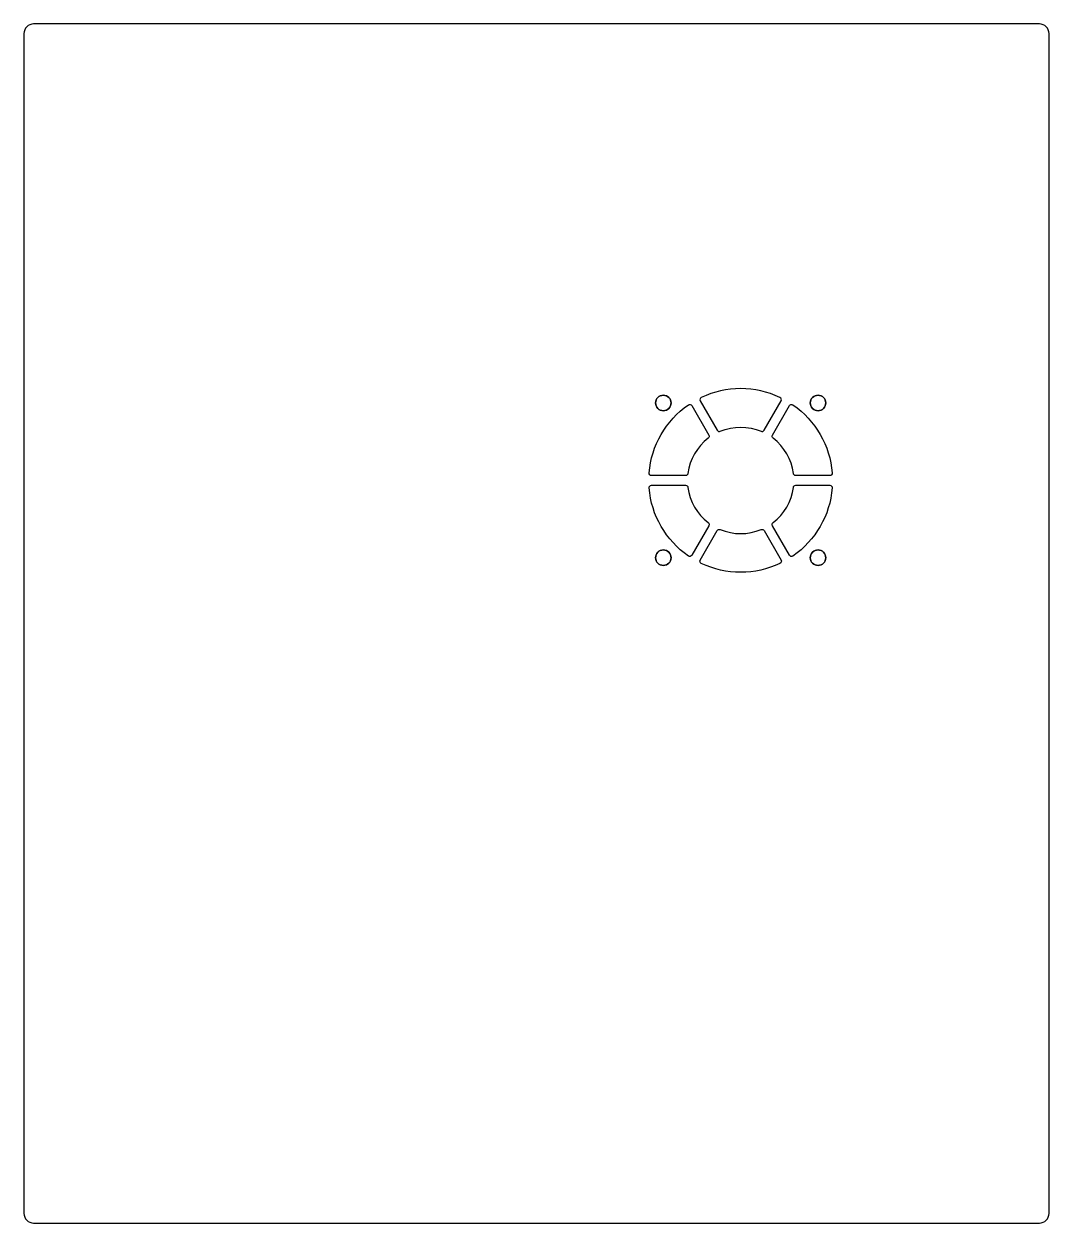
# Model space of a CAD drawing. Header units: millimetres. Extents: x -265 to -53, y -75 to 173.
import ezdxf

# ---------------------------------------------------------------- set-up
doc = ezdxf.new("R2010")
doc.units = ezdxf.units.MM
doc.layers.get('0').update_dxf_attribs({"linetype": 'CONTINUOUS'})

msp = doc.modelspace()

# ---------------------------------------------------------------- linework, layer by layer
for points in [[(-54.9, -74.99, 0.414214), (-52.9, -72.99), (-52.9, 171.01, 0.414214), (-54.9, 173.01), (-262.9, 173.01, 0.414214), (-264.9, 171.01), (-264.9, -72.99, 0.414214), (-262.9, -74.99)], [(-54.9, -74.99, 0.414214), (-52.9, -72.99), (-52.9, 171.01, 0.414214), (-54.9, 173.01), (-262.9, 173.01, 0.414214), (-264.9, 171.01), (-264.9, -72.99, 0.414214), (-262.9, -74.99)], [(-112.46, 88.76, 0.3764), (-111.84, 88.98), (-108.32, 95.07, 0.438193), (-108.54, 95.77, 0.224895), (-124.81, 95.77, 0.438193), (-125.03, 95.07), (-121.51, 88.98, 0.3764), (-120.88, 88.76, -0.19896)], [(-112.46, 88.76, 0.3764), (-111.84, 88.98), (-108.32, 95.07, 0.438193), (-108.54, 95.77, 0.224895), (-124.81, 95.77, 0.438193), (-125.03, 95.07), (-121.51, 88.98, 0.3764), (-120.88, 88.76, -0.19896)], [(-126.76, 94.07), (-123.24, 87.98, -0.3764), (-123.37, 87.33, 0.19896), (-127.58, 80.04, -0.3764), (-128.07, 79.6), (-135.11, 79.6, -0.438193), (-135.61, 80.14, -0.224895), (-127.48, 94.23, -0.438193)], [(-126.76, 94.07), (-123.24, 87.98, -0.3764), (-123.37, 87.33, 0.19896), (-127.58, 80.04, -0.3764), (-128.07, 79.6), (-135.11, 79.6, -0.438193), (-135.61, 80.14, -0.224895), (-127.48, 94.23, -0.438193)], [(-98.23, 79.6), (-105.27, 79.6, -0.3764), (-105.77, 80.04, 0.19896), (-109.98, 87.33, -0.3764), (-110.11, 87.98), (-106.59, 94.07, -0.438193), (-105.87, 94.23, -0.224895), (-97.74, 80.14, -0.438193)], [(-98.23, 79.6), (-105.27, 79.6, -0.3764), (-105.77, 80.04, 0.19896), (-109.98, 87.33, -0.3764), (-110.11, 87.98), (-106.59, 94.07, -0.438193), (-105.87, 94.23, -0.224895), (-97.74, 80.14, -0.438193)], [(-135.11, 77.6), (-128.07, 77.6, -0.3764), (-127.58, 77.17, 0.19896), (-123.37, 69.87, -0.3764), (-123.24, 69.23), (-126.76, 63.13, -0.438193), (-127.48, 62.97, -0.224895), (-135.61, 77.06, -0.438193)], [(-135.11, 77.6), (-128.07, 77.6, -0.3764), (-127.58, 77.17, 0.19896), (-123.37, 69.87, -0.3764), (-123.24, 69.23), (-126.76, 63.13, -0.438193), (-127.48, 62.97, -0.224895), (-135.61, 77.06, -0.438193)], [(-106.59, 63.13), (-110.11, 69.23, -0.3764), (-109.98, 69.87, 0.19896), (-105.77, 77.17, -0.3764), (-105.27, 77.6), (-98.23, 77.6, -0.438193), (-97.74, 77.06, -0.224895), (-105.87, 62.97, -0.438193)], [(-106.59, 63.13), (-110.11, 69.23, -0.3764), (-109.98, 69.87, 0.19896), (-105.77, 77.17, -0.3764), (-105.27, 77.6), (-98.23, 77.6, -0.438193), (-97.74, 77.06, -0.224895), (-105.87, 62.97, -0.438193)], [(-125.03, 62.13), (-121.51, 68.23, -0.3764), (-120.88, 68.44, 0.19896), (-112.46, 68.44, -0.3764), (-111.84, 68.23), (-108.32, 62.13, -0.438193), (-108.54, 61.43, -0.224895), (-124.81, 61.43, -0.438193)], [(-125.03, 62.13), (-121.51, 68.23, -0.3764), (-120.88, 68.44, 0.19896), (-112.46, 68.44, -0.3764), (-111.84, 68.23), (-108.32, 62.13, -0.438193), (-108.54, 61.43, -0.224895), (-124.81, 61.43, -0.438193)]]:
    msp.add_lwpolyline(points, format="xyb", close=True)
at = {"extrusion": (0, 0, -1)}
for centre in [(132.67, 94.62), (100.67, 94.62), (132.67, 62.62), (100.67, 62.62)]:
    msp.add_circle(centre, 1.6, dxfattribs=at)
for centre in [(-132.67, 94.62), (-100.67, 94.62), (-132.67, 62.62), (-100.67, 62.62)]:
    msp.add_circle(centre, 1.6)

doc.saveas('drawing.dxf')
